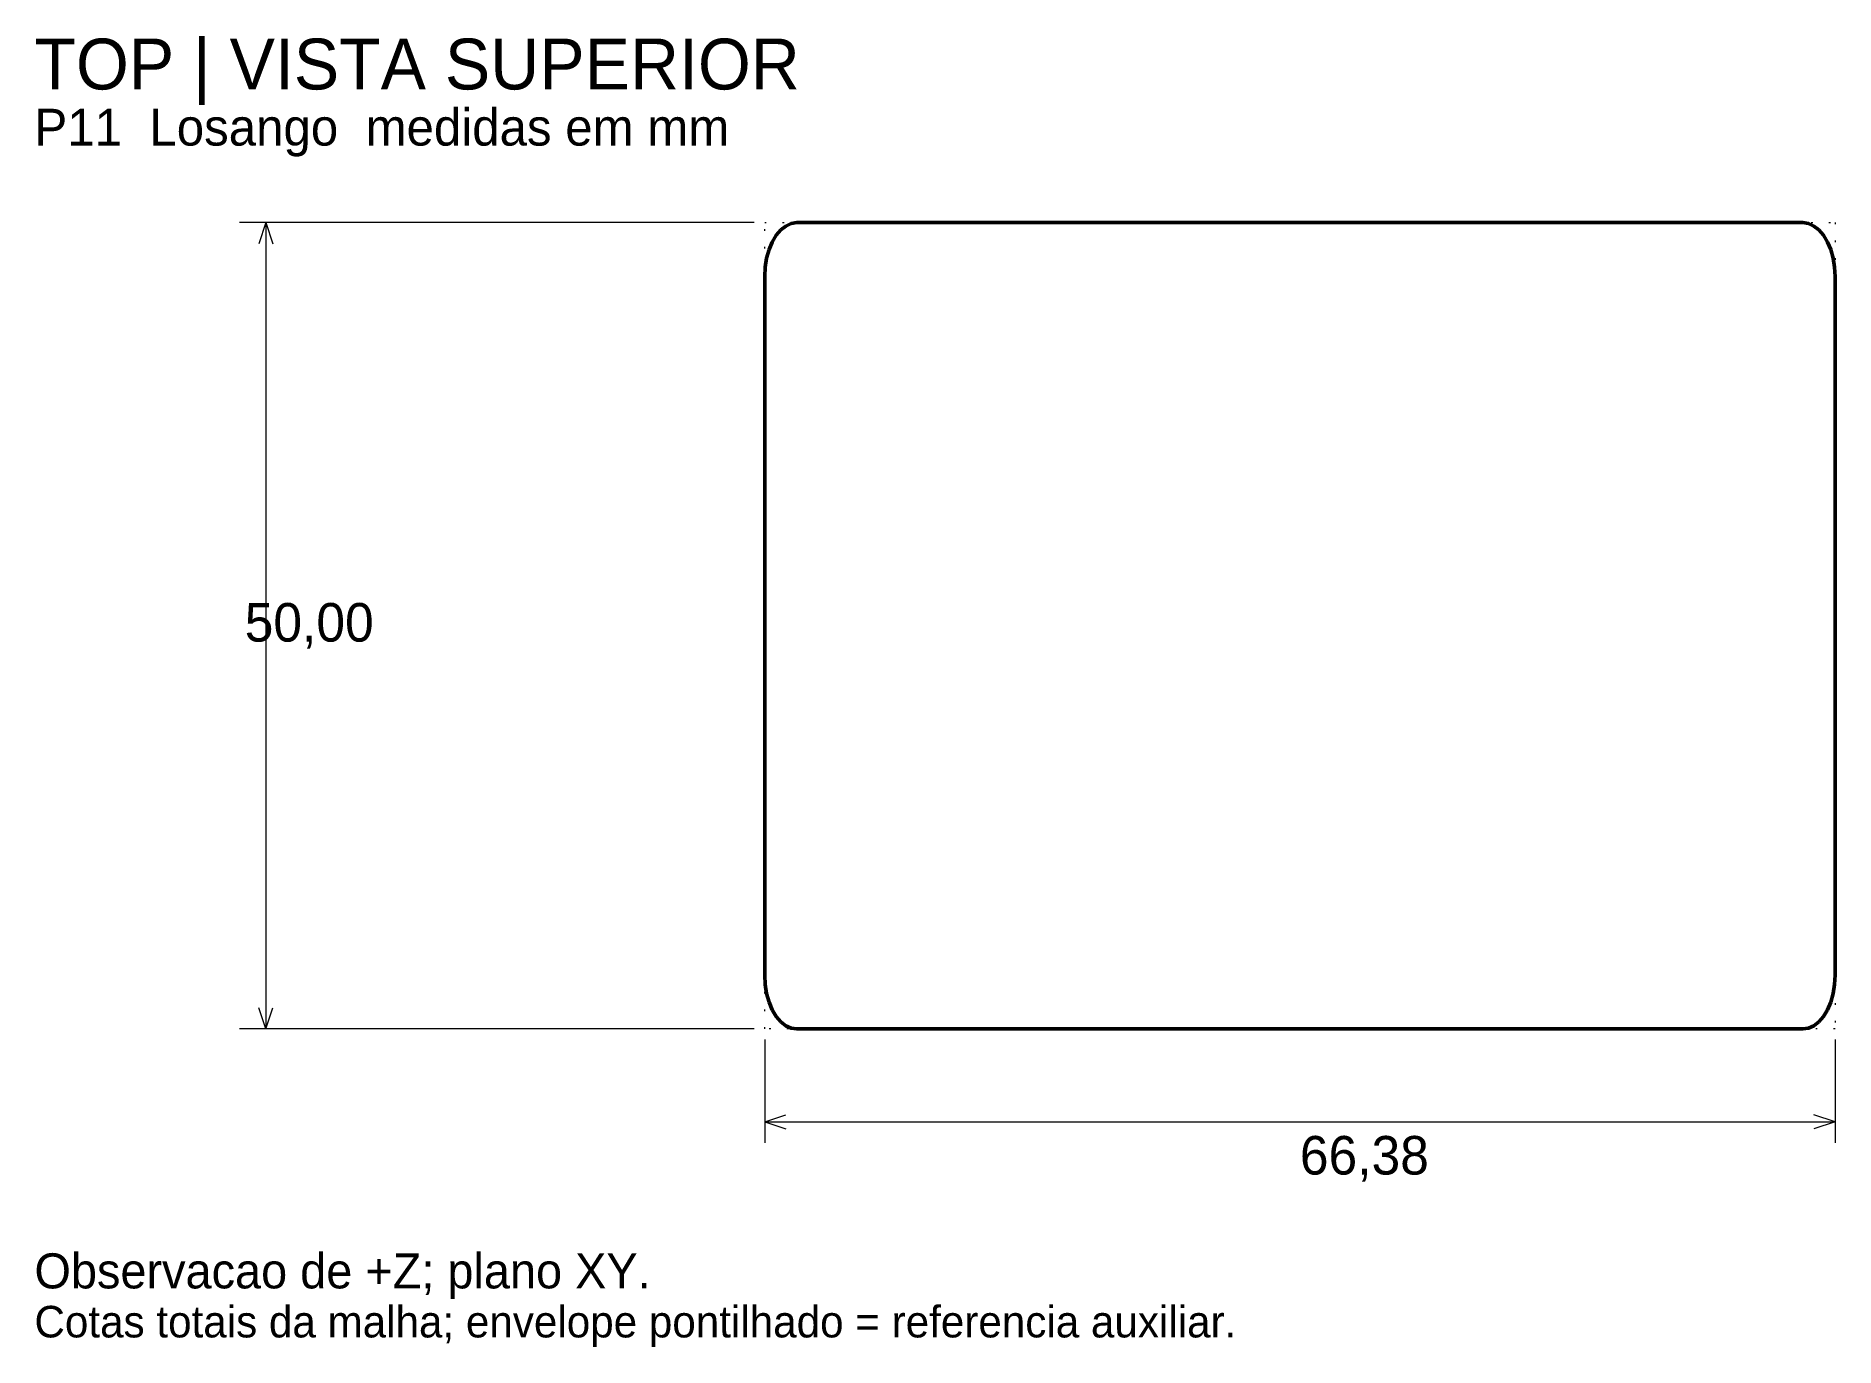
# Model space of a CAD drawing. Header units: millimetres. Extents: x 4 to 116, y 1 to 83.
import ezdxf

# ---------------------------------------------------------------- set-up
doc = ezdxf.new("R2010")
doc.units = ezdxf.units.MM
doc.linetypes.add('DOTTED', pattern=[1, 0, -1])
for name, color, linetype, lineweight in [('REFERENCE', 8, 'DOTTED', 13), ('TEXT', 7, 'CONTINUOUS', 18), ('THIN', 7, 'CONTINUOUS', 18), ('VISIBLE', 7, 'CONTINUOUS', 50)]:
    doc.layers.add(name, color=color, linetype=linetype, lineweight=lineweight)

msp = doc.modelspace()

# ---------------------------------------------------------------- linework, layer by layer
at = {"layer": 'REFERENCE'}
for p, q in [((49.42, 71.2), (115.8, 71.2)), ((49.42, 21.2), (49.42, 71.2)), ((115.8, 71.2), (115.8, 21.2)), ((115.8, 21.2), (49.42, 21.2))]:
    msp.add_line(p, q, dxfattribs=at)
at = {"layer": 'THIN'}
for p, q in [((48.77, 71.2), (16.85, 71.2)), ((18.48, 71.2), (18.04, 69.89)), ((18.48, 71.2), (18.48, 21.2)), ((18.48, 71.2), (18.91, 69.89)), ((18.48, 21.2), (18.04, 22.5)), ((18.48, 21.2), (18.91, 22.5)), ((48.77, 21.2), (16.85, 21.2)), ((49.42, 20.54), (49.42, 14.13)), ((115.8, 20.54), (115.8, 14.13)), ((49.42, 15.43), (50.72, 15.87)), ((115.8, 15.43), (114.49, 15.87)), ((49.42, 15.43), (115.8, 15.43)), ((49.42, 15.43), (50.72, 15)), ((115.8, 15.43), (114.49, 15))]:
    msp.add_line(p, q, dxfattribs=at)
at = {"layer": 'VISIBLE'}
for p, q in [((49.89, 70), (50.13, 70.42)), ((50.13, 70.42), (50.42, 70.75)), ((50.42, 70.75), (50.73, 70.99)), ((50.73, 70.99), (51.07, 71.15)), ((51.07, 71.15), (51.42, 71.2)), ((51.42, 71.2), (82.13, 71.2)), ((82.13, 71.2), (113.8, 71.2)), ((113.8, 71.2), (114.15, 71.15)), ((114.15, 71.15), (114.48, 70.99)), ((114.48, 70.99), (114.8, 70.75)), ((114.8, 70.75), (115.08, 70.42)), ((115.08, 70.42), (115.33, 70)), ((49.54, 69), (49.69, 69.53)), ((49.69, 69.53), (49.89, 70)), ((115.33, 70), (115.53, 69.53)), ((115.53, 69.53), (115.68, 69)), ((49.42, 67.86), (49.45, 68.44)), ((49.45, 68.44), (49.54, 69)), ((115.68, 69), (115.77, 68.44)), ((115.77, 68.44), (115.8, 67.86)), ((49.42, 24.53), (49.42, 67.86)), ((115.8, 24.53), (115.8, 67.86)), ((49.42, 24.53), (49.45, 23.95)), ((49.45, 23.95), (49.54, 23.39)), ((115.68, 23.39), (115.77, 23.95)), ((115.77, 23.95), (115.8, 24.53)), ((49.54, 23.39), (49.69, 22.86)), ((49.69, 22.86), (49.89, 22.39)), ((49.89, 22.39), (50.13, 21.98)), ((115.08, 21.98), (115.33, 22.39)), ((115.33, 22.39), (115.53, 22.86)), ((115.53, 22.86), (115.68, 23.39)), ((50.13, 21.98), (50.42, 21.64)), ((50.42, 21.64), (50.73, 21.4)), ((50.73, 21.4), (51.07, 21.25)), ((51.07, 21.25), (51.42, 21.2)), ((113.8, 21.2), (114.15, 21.25)), ((114.15, 21.25), (114.48, 21.4)), ((114.48, 21.4), (114.8, 21.64)), ((114.8, 21.64), (115.08, 21.98)), ((51.42, 21.2), (82.13, 21.2)), ((82.13, 21.2), (113.8, 21.2))]:
    msp.add_line(p, q, dxfattribs=at)

# ---------------------------------------------------------------- texts
at = {"layer": 'TEXT'}
for s, height, p in [('TOP | VISTA SUPERIOR', 3.1522, (4.13, 79.46)), ('P11  Losango  medidas em mm', 2.2826, (4.13, 75.98)), ('50,00', 2.391, (17.17, 45.22)), ('66,38', 2.391, (82.61, 12.17)), ('Observacao de +Z; plano XY.', 2.1739, (4.13, 5.11)), ('Cotas totais da malha; envelope pontilhado = referencia auxiliar.', 1.9565, (4.13, 2.07))]:
    msp.add_text(s, height=height, dxfattribs=at).set_placement(p)

doc.saveas('drawing.dxf')
